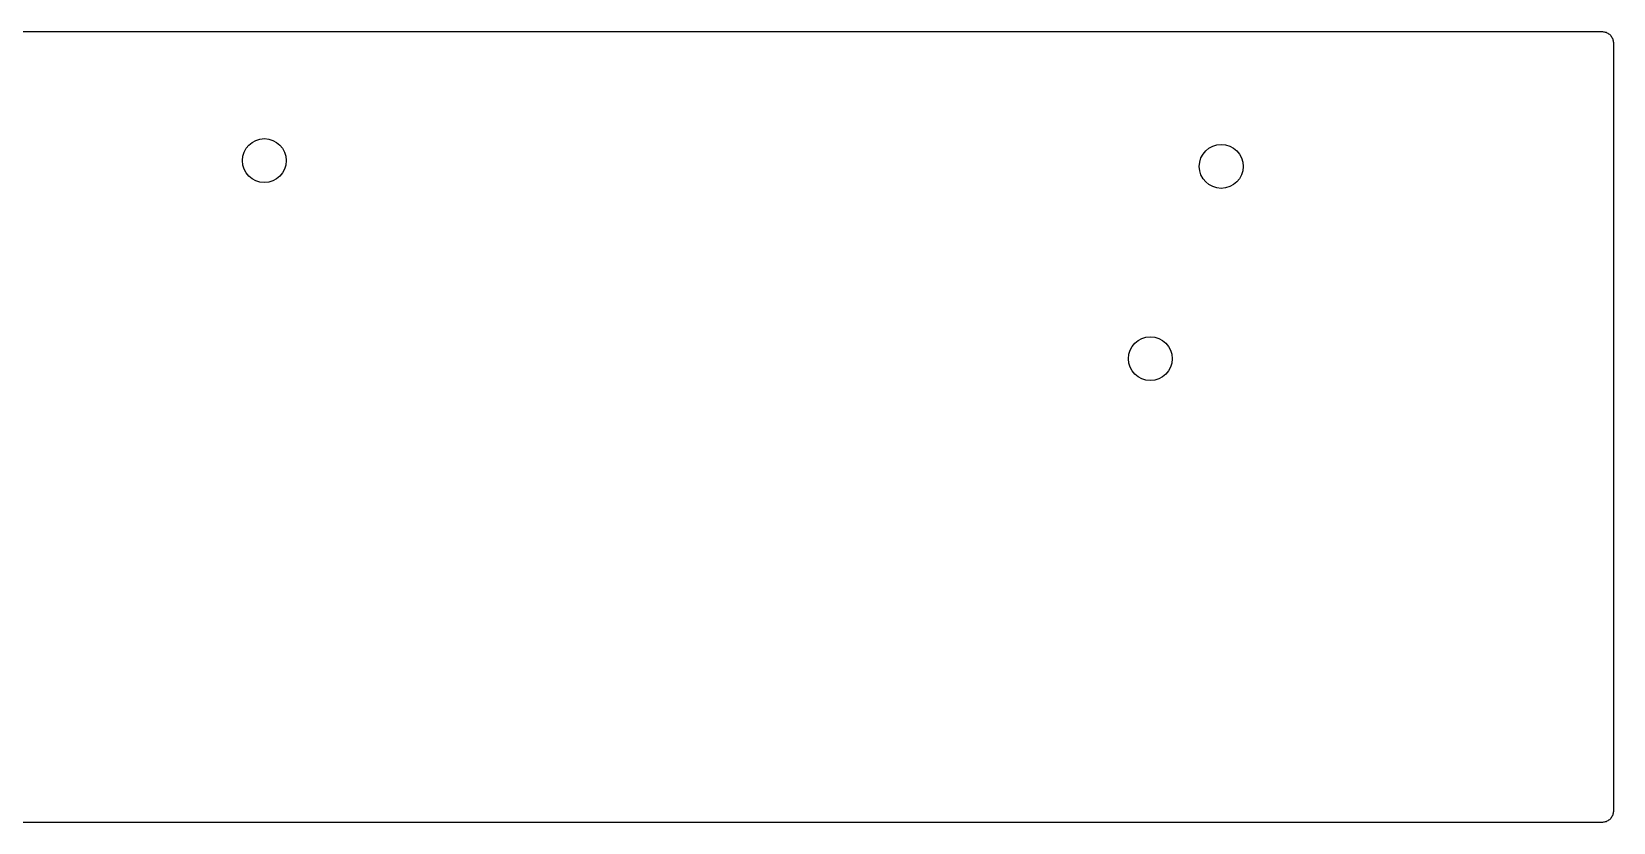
# Model space of a CAD drawing. Extents: x 60.7 to 82.7, y -62 to -56.5.
# Drawn here: x 71.7 to 82.69, y -62 to -56.5 of the extents above; entities that cross this region are included whole.
import ezdxf

# ---------------------------------------------------------------- set-up
doc = ezdxf.new("R2010")
doc.units = 0
doc.header["$MEASUREMENT"] = 0
doc.layers.add('BLACK', color=7, linetype='CONTINUOUS')

msp = doc.modelspace()

# ---------------------------------------------------------------- linework, layer by layer
at = {"layer": 'BLACK', "linetype": 'CONTINUOUS'}
for p, q in [((62.7217, -56.5027), (82.6186, -56.5027)), ((82.6186, -56.5027), (82.6252, -56.5039)), ((82.6252, -56.5039), (82.6319, -56.5039)), ((82.6319, -56.5039), (82.6381, -56.5062)), ((82.6381, -56.5062), (82.6447, -56.5073)), ((82.6447, -56.5073), (82.6505, -56.5107)), ((82.6505, -56.5107), (82.6567, -56.5129)), ((82.6567, -56.5129), (82.6618, -56.5172)), ((82.6618, -56.5172), (82.6676, -56.5205)), ((82.6676, -56.5205), (82.6719, -56.5257)), ((82.6719, -56.5257), (82.677, -56.5299)), ((82.677, -56.5299), (82.6803, -56.5357)), ((82.6803, -56.5357), (82.6846, -56.5408)), ((82.6846, -56.5408), (82.6869, -56.5471)), ((82.6869, -56.5471), (82.6902, -56.5529)), ((82.6902, -56.5529), (82.6914, -56.5594)), ((82.6914, -56.5594), (82.6937, -56.5657)), ((82.6937, -56.5657), (82.6937, -56.5724)), ((82.6937, -56.5724), (82.6948, -56.5789)), ((82.6948, -56.5789), (82.6948, -61.9217)), ((82.6186, -61.9979), (62.7217, -61.9979)), ((82.6252, -61.9968), (82.6186, -61.9979)), ((82.6319, -61.9968), (82.6252, -61.9968)), ((82.6381, -61.9945), (82.6319, -61.9968)), ((82.6447, -61.9933), (82.6381, -61.9945)), ((82.6505, -61.99), (82.6447, -61.9933)), ((82.6567, -61.9877), (82.6505, -61.99)), ((82.6618, -61.9834), (82.6567, -61.9877)), ((82.6676, -61.9801), (82.6618, -61.9834)), ((82.6719, -61.975), (82.6676, -61.9801)), ((82.677, -61.9707), (82.6719, -61.975)), ((82.6803, -61.9649), (82.677, -61.9707)), ((82.6846, -61.9598), (82.6803, -61.9649)), ((82.6869, -61.9536), (82.6846, -61.9598)), ((82.6902, -61.9478), (82.6869, -61.9536)), ((82.6914, -61.9412), (82.6902, -61.9478)), ((82.6937, -61.935), (82.6914, -61.9412)), ((82.6948, -61.9217), (82.6937, -61.9283)), ((82.6937, -61.9283), (82.6937, -61.935))]:
    msp.add_line(p, q, dxfattribs=at)
at = {"layer": 'BLACK'}
for centre in [(73.3196, -57.3989), (79.9694, -57.4396), (79.4766, -58.7756)]:
    msp.add_circle(centre, 0.1524, dxfattribs=at)

doc.saveas('drawing.dxf')
